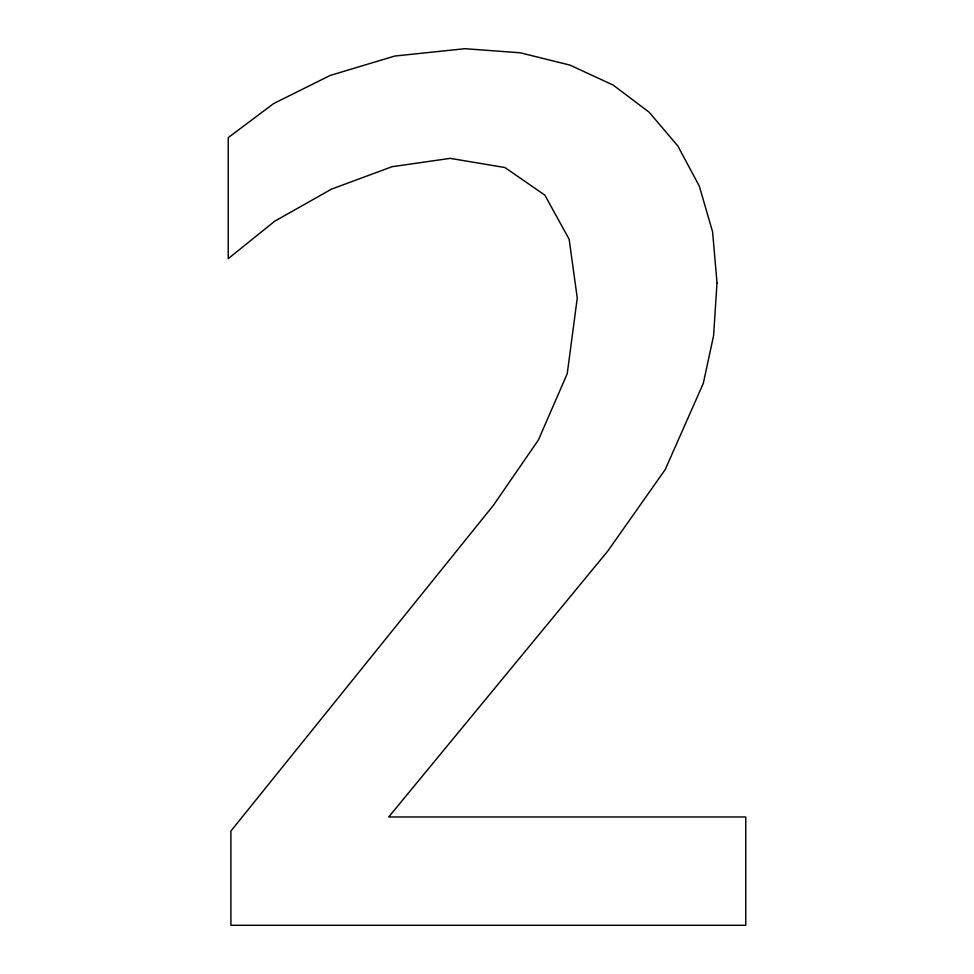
<?xml version="1.0" encoding="UTF-8"?>
<svg xmlns="http://www.w3.org/2000/svg" width="974" height="974" viewBox="0 0 974 974"><rect width="100%" height="100%" fill="white"/><g stroke="black" fill="none" stroke-linecap="round" stroke-linejoin="round"><path stroke-width="1.46" d="M717.01 282.728L713.589 335.64L703.313 383.354L665.193 469.614L607.691 551.187L388.711 816.979L745.767 816.979L745.767 925.3L230.911 925.3L230.911 831.017L493.355 505.384L538.488 439.858L567.233 373.663L577.265 298.105L569.157 239.263L544.843 195.129L504.97 167.552L450.219 158.36L392.047 166.712L331.537 189.114L274.705 221.208L228.233 258.658L228.233 137.626L273.706 103.524L330.198 75.448L394.726 56.054L464.939 48.7L520.262 52.791L569.912 65.088L613.121 85.055L649.147 112.217L677.904 146.076L699.295 186.107L712.591 231.824L717.01 282.728"/></g></svg>
